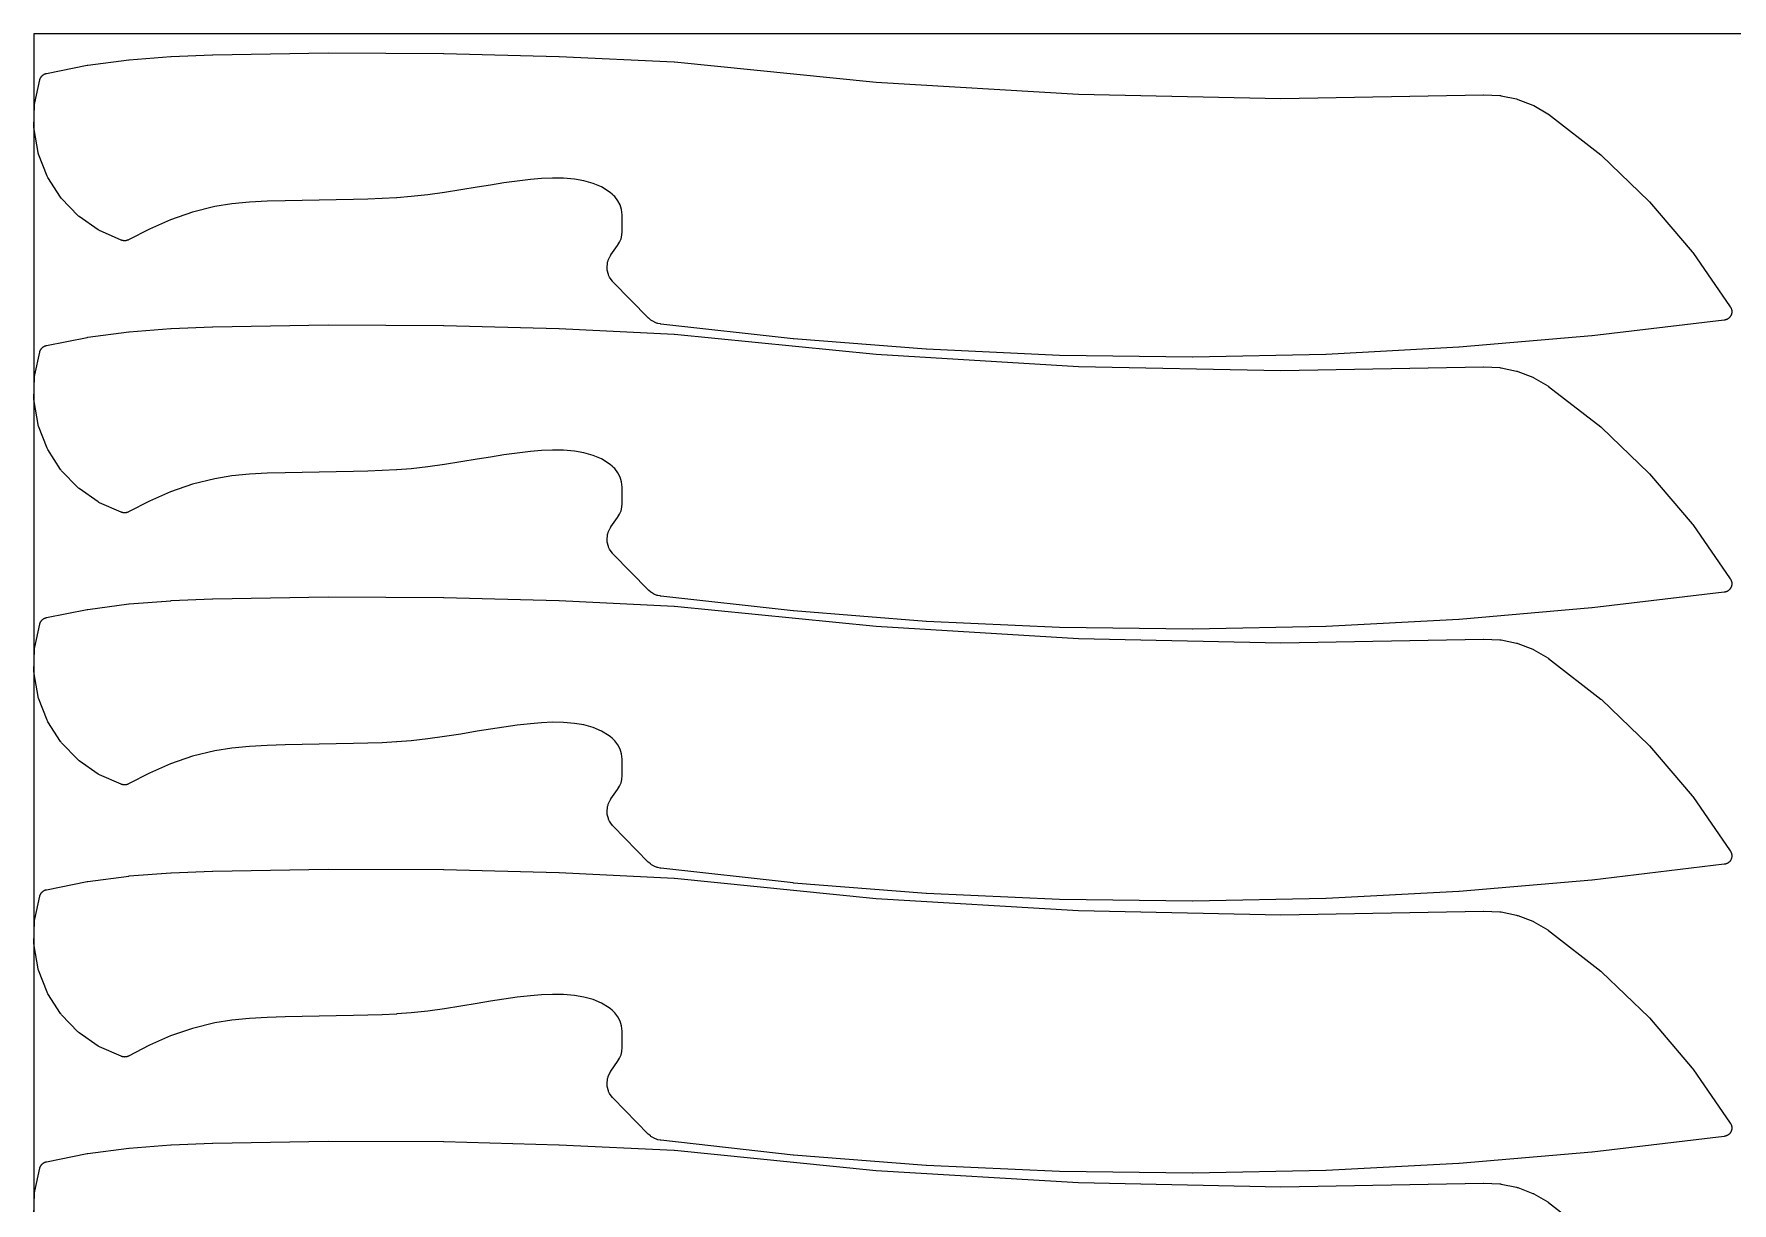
# Model space of a CAD drawing. Header units: metres. Extents: x 0 to 3000, y 0 to 1100.
# Drawn here: x 0 to 399.4, y 825 to 1100 of the extents above; entities that cross this region are included whole.
import ezdxf

# ---------------------------------------------------------------- set-up
doc = ezdxf.new("R2010")
doc.units = ezdxf.units.M

msp = doc.modelspace()

# ---------------------------------------------------------------- linework, layer by layer
at = {"color": 7}
msp.add_lwpolyline([(0, 0), (3000, 0), (3000, 1100), (0, 1100), (0, 0)], close=True, dxfattribs=at)
at = {"color": 1}
for points in [[(136.12, 1041.76), (136.1, 1041.78), (136.09, 1041.79), (136.04, 1041.86), (136, 1041.92), (135.4, 1042.79), (135.31, 1042.94), (135.23, 1043.1), (135.16, 1043.26), (135.11, 1043.43), (134.86, 1044.42), (134.82, 1044.64), (134.8, 1044.87), (134.81, 1045.1), (134.9, 1046.12), (134.92, 1046.29), (134.96, 1046.47), (135.02, 1046.63), (135.08, 1046.79), (135.53, 1047.75), (135.57, 1047.82), (135.61, 1047.89), (135.62, 1047.9), (135.63, 1047.92), (135.67, 1047.99), (135.71, 1048.05), (137.29, 1050.27), (137.76, 1051.05), (138.08, 1051.83), (138.27, 1052.65), (138.34, 1053.56), (138.34, 1057.43), (138.22, 1058.68), (137.9, 1059.77), (137.37, 1060.78), (136.61, 1061.75), (136.33, 1062.03), (135.98, 1062.35), (135.63, 1062.65), (135.32, 1062.9), (133.5, 1064.02), (131.52, 1064.85), (129.37, 1065.45), (127.13, 1065.84), (124.56, 1066.06), (121.99, 1066.09), (119.39, 1065.98), (116.77, 1065.75), (113.65, 1065.39), (110.53, 1064.96), (107.4, 1064.47), (104.26, 1063.96), (100.42, 1063.32), (100.41, 1063.32), (96.56, 1062.71), (96.53, 1062.71), (92.68, 1062.17), (92.63, 1062.17), (88.76, 1061.74), (88.7, 1061.73), (85.34, 1061.47), (85.29, 1061.46), (81.93, 1061.28), (81.89, 1061.28), (78.52, 1061.16), (78.5, 1061.16), (75.13, 1061.08), (75.12, 1061.08), (71.11, 1061), (71.11, 1061), (67.11, 1060.93), (63.11, 1060.86), (59.11, 1060.77), (54.89, 1060.65), (50.71, 1060.42), (46.58, 1060.02), (42.54, 1059.38), (37.29, 1058.08), (32.15, 1056.3), (27.14, 1054.12), (22.24, 1051.58), (22.23, 1051.57), (22.23, 1051.57), (22.14, 1051.53), (22.06, 1051.5), (22.05, 1051.49), (22.05, 1051.49), (21.96, 1051.46), (21.87, 1051.43), (21.87, 1051.43), (21.86, 1051.43), (21.77, 1051.41), (21.68, 1051.39), (21.68, 1051.39), (21.67, 1051.38), (21.58, 1051.37), (21.49, 1051.36), (21.48, 1051.36), (21.48, 1051.36), (21.38, 1051.36), (21.29, 1051.35), (21.28, 1051.35), (21.28, 1051.35), (21.19, 1051.36), (21.09, 1051.37), (21.09, 1051.37), (21.08, 1051.37), (20.99, 1051.38), (20.9, 1051.4), (20.9, 1051.4), (20.89, 1051.4), (20.8, 1051.42), (20.71, 1051.45), (20.71, 1051.45), (20.7, 1051.45), (20.61, 1051.48), (20.53, 1051.51), (20.52, 1051.52), (20.52, 1051.52), (15.44, 1053.73), (15.27, 1053.82), (15.1, 1053.92), (10.6, 1057.05), (10.44, 1057.17), (10.3, 1057.31), (6.5, 1061.26), (6.37, 1061.41), (6.25, 1061.57), (3.27, 1066.23), (3.17, 1066.4), (3.09, 1066.58), (1.08, 1071.74), (1.02, 1071.93), (0.98, 1072.12), (0.03, 1077.52), (0.01, 1077.71), (0, 1077.91), (0.12, 1083.39), (0.14, 1083.59), (0.17, 1083.78), (1.38, 1089.18), (1.4, 1089.26), (1.41, 1089.33), (1.42, 1089.35), (1.43, 1089.37), (1.46, 1089.44), (1.48, 1089.51), (1.49, 1089.53), (1.5, 1089.56), (1.53, 1089.62), (1.56, 1089.69), (1.58, 1089.71), (1.59, 1089.73), (1.63, 1089.79), (1.66, 1089.86), (1.68, 1089.88), (1.69, 1089.9), (1.74, 1089.96), (1.78, 1090.02), (1.8, 1090.03), (1.81, 1090.05), (1.86, 1090.11), (1.91, 1090.16), (1.93, 1090.18), (1.95, 1090.2), (2, 1090.24), (2.06, 1090.29), (2.08, 1090.31), (2.1, 1090.32), (2.16, 1090.37), (2.22, 1090.41), (2.24, 1090.42), (2.26, 1090.44), (2.32, 1090.47), (2.38, 1090.51), (2.41, 1090.52), (2.43, 1090.53), (2.49, 1090.56), (2.56, 1090.6), (2.58, 1090.6), (2.61, 1090.61), (2.68, 1090.64), (2.75, 1090.66), (2.77, 1090.67), (2.79, 1090.68), (2.86, 1090.69), (2.94, 1090.71), (12.53, 1092.63), (12.67, 1092.65), (22.33, 1093.92), (22.43, 1093.93), (32.16, 1094.69), (32.24, 1094.7), (42.03, 1095.1), (42.06, 1095.1), (42.08, 1095.1), (69.18, 1095.57), (69.23, 1095.57), (96.33, 1095.44), (96.37, 1095.44), (123.46, 1094.72), (123.51, 1094.72), (150.58, 1093.41), (150.63, 1093.41), (150.68, 1093.41), (198.12, 1088.67), (245.65, 1085.8), (293.26, 1084.8), (340.92, 1085.67), (340.98, 1085.67), (341.05, 1085.67), (344.78, 1085.51), (344.95, 1085.49), (345.11, 1085.47), (348.74, 1084.71), (348.9, 1084.67), (349.06, 1084.62), (352.52, 1083.28), (352.67, 1083.21), (352.82, 1083.14), (356.05, 1081.25), (356.07, 1081.23), (356.1, 1081.21), (356.16, 1081.17), (356.21, 1081.14), (356.24, 1081.12), (356.26, 1081.1), (368.51, 1071.55), (368.67, 1071.41), (379.86, 1060.7), (380, 1060.55), (390.05, 1048.76), (390.17, 1048.6), (399, 1035.82), (399.05, 1035.74), (399.1, 1035.66), (399.1, 1035.65), (399.1, 1035.65), (399.15, 1035.57), (399.19, 1035.48), (399.19, 1035.48), (399.19, 1035.47), (399.22, 1035.39), (399.26, 1035.3), (399.26, 1035.29), (399.26, 1035.29), (399.28, 1035.2), (399.31, 1035.11), (399.31, 1035.1), (399.31, 1035.1), (399.33, 1035.01), (399.34, 1034.92), (399.34, 1034.91), (399.34, 1034.91), (399.35, 1034.81), (399.35, 1034.72), (399.35, 1034.71), (399.35, 1034.71), (399.35, 1034.62), (399.35, 1034.52), (399.35, 1034.52), (399.35, 1034.51), (399.34, 1034.42), (399.32, 1034.33), (399.32, 1034.32), (399.32, 1034.32), (399.3, 1034.23), (399.28, 1034.14), (399.28, 1034.13), (399.28, 1034.13), (399.25, 1034.04), (399.22, 1033.95), (399.22, 1033.95), (399.21, 1033.94), (399.18, 1033.86), (399.14, 1033.77), (399.14, 1033.77), (399.13, 1033.76), (399.09, 1033.68), (399.04, 1033.6), (399.04, 1033.6), (399.03, 1033.59), (398.98, 1033.52), (398.93, 1033.44), (398.92, 1033.44), (398.92, 1033.43), (398.86, 1033.36), (398.8, 1033.29), (398.79, 1033.29), (398.79, 1033.29), (398.72, 1033.22), (398.66, 1033.16), (398.65, 1033.16), (398.65, 1033.15), (398.57, 1033.1), (398.5, 1033.04), (398.5, 1033.04), (398.49, 1033.03), (398.41, 1032.98), (398.33, 1032.93), (398.33, 1032.93), (398.32, 1032.93), (398.24, 1032.89), (398.16, 1032.85), (398.15, 1032.85), (398.15, 1032.84), (398.06, 1032.81), (397.97, 1032.78), (397.97, 1032.78), (397.96, 1032.77), (397.88, 1032.75), (397.79, 1032.73), (397.78, 1032.72), (397.78, 1032.72), (397.68, 1032.71), (397.59, 1032.69), (366.48, 1028.98), (366.42, 1028.98), (335.23, 1026.29), (335.17, 1026.29), (303.93, 1024.63), (303.86, 1024.63), (272.59, 1024), (272.52, 1024), (241.25, 1024.4), (241.18, 1024.4), (209.93, 1025.82), (209.86, 1025.83), (178.66, 1028.28), (178.59, 1028.29), (147.46, 1031.77), (147.46, 1031.77), (147.45, 1031.77), (147.36, 1031.78), (147.26, 1031.8), (147.26, 1031.8), (147.26, 1031.8), (146.77, 1031.9), (146.61, 1031.94), (146.45, 1032), (145.99, 1032.18), (145.84, 1032.25), (145.69, 1032.33), (145.27, 1032.59), (145.13, 1032.68), (145, 1032.78), (144.62, 1033.11), (144.56, 1033.17), (144.5, 1033.22), (136.22, 1041.65), (136.17, 1041.71), (136.12, 1041.76)], [(136.12, 977.76), (136.1, 977.78), (136.09, 977.79), (136.04, 977.86), (136, 977.92), (135.4, 978.79), (135.31, 978.94), (135.23, 979.1), (135.16, 979.26), (135.11, 979.43), (134.86, 980.42), (134.82, 980.64), (134.8, 980.87), (134.81, 981.1), (134.9, 982.12), (134.92, 982.29), (134.96, 982.47), (135.02, 982.63), (135.08, 982.79), (135.53, 983.75), (135.57, 983.82), (135.61, 983.89), (135.62, 983.9), (135.63, 983.92), (135.67, 983.99), (135.71, 984.05), (137.29, 986.27), (137.76, 987.05), (138.08, 987.83), (138.27, 988.65), (138.34, 989.56), (138.34, 993.43), (138.22, 994.68), (137.9, 995.77), (137.37, 996.78), (136.61, 997.75), (136.33, 998.03), (135.98, 998.35), (135.63, 998.65), (135.32, 998.9), (133.5, 1000.02), (131.52, 1000.85), (129.37, 1001.45), (127.13, 1001.84), (124.56, 1002.06), (121.99, 1002.09), (119.39, 1001.98), (116.77, 1001.75), (113.65, 1001.39), (110.53, 1000.96), (107.4, 1000.47), (104.26, 999.96), (100.42, 999.32), (100.41, 999.32), (96.56, 998.71), (96.53, 998.71), (92.68, 998.17), (92.63, 998.17), (88.76, 997.74), (88.7, 997.73), (85.34, 997.47), (85.29, 997.46), (81.93, 997.28), (81.89, 997.28), (78.52, 997.16), (78.5, 997.16), (75.13, 997.08), (75.12, 997.08), (71.11, 997), (71.11, 997), (67.11, 996.93), (63.11, 996.86), (59.11, 996.77), (54.89, 996.65), (50.71, 996.42), (46.58, 996.02), (42.54, 995.38), (37.29, 994.08), (32.15, 992.3), (27.14, 990.12), (22.24, 987.58), (22.23, 987.57), (22.23, 987.57), (22.14, 987.53), (22.06, 987.5), (22.05, 987.49), (22.05, 987.49), (21.96, 987.46), (21.87, 987.43), (21.87, 987.43), (21.86, 987.43), (21.77, 987.41), (21.68, 987.39), (21.68, 987.39), (21.67, 987.38), (21.58, 987.37), (21.49, 987.36), (21.48, 987.36), (21.48, 987.36), (21.38, 987.36), (21.29, 987.35), (21.28, 987.35), (21.28, 987.35), (21.19, 987.36), (21.09, 987.37), (21.09, 987.37), (21.08, 987.37), (20.99, 987.38), (20.9, 987.4), (20.9, 987.4), (20.89, 987.4), (20.8, 987.42), (20.71, 987.45), (20.71, 987.45), (20.7, 987.45), (20.61, 987.48), (20.53, 987.51), (20.52, 987.52), (20.52, 987.52), (15.44, 989.73), (15.27, 989.82), (15.1, 989.92), (10.6, 993.05), (10.44, 993.17), (10.3, 993.31), (6.5, 997.26), (6.37, 997.41), (6.25, 997.57), (3.27, 1002.23), (3.17, 1002.4), (3.09, 1002.58), (1.08, 1007.74), (1.02, 1007.93), (0.98, 1008.12), (0.03, 1013.52), (0.01, 1013.71), (0, 1013.91), (0.12, 1019.39), (0.14, 1019.59), (0.17, 1019.78), (1.38, 1025.18), (1.4, 1025.26), (1.41, 1025.33), (1.42, 1025.35), (1.43, 1025.37), (1.46, 1025.44), (1.48, 1025.51), (1.49, 1025.53), (1.5, 1025.56), (1.53, 1025.62), (1.56, 1025.69), (1.58, 1025.71), (1.59, 1025.73), (1.63, 1025.79), (1.66, 1025.86), (1.68, 1025.88), (1.69, 1025.9), (1.74, 1025.96), (1.78, 1026.02), (1.8, 1026.03), (1.81, 1026.05), (1.86, 1026.11), (1.91, 1026.16), (1.93, 1026.18), (1.95, 1026.2), (2, 1026.24), (2.06, 1026.29), (2.08, 1026.31), (2.1, 1026.32), (2.16, 1026.37), (2.22, 1026.41), (2.24, 1026.42), (2.26, 1026.44), (2.32, 1026.47), (2.38, 1026.51), (2.41, 1026.52), (2.43, 1026.53), (2.49, 1026.56), (2.56, 1026.6), (2.58, 1026.6), (2.61, 1026.61), (2.68, 1026.64), (2.75, 1026.66), (2.77, 1026.67), (2.79, 1026.68), (2.86, 1026.69), (2.94, 1026.71), (12.53, 1028.63), (12.67, 1028.65), (22.33, 1029.92), (22.43, 1029.93), (32.16, 1030.69), (32.24, 1030.7), (42.03, 1031.1), (42.06, 1031.1), (42.08, 1031.1), (69.18, 1031.57), (69.23, 1031.57), (96.33, 1031.44), (96.37, 1031.44), (123.46, 1030.72), (123.51, 1030.72), (150.58, 1029.41), (150.63, 1029.41), (150.68, 1029.41), (198.12, 1024.67), (245.65, 1021.8), (293.26, 1020.8), (340.92, 1021.67), (340.98, 1021.67), (341.05, 1021.67), (344.78, 1021.51), (344.95, 1021.49), (345.11, 1021.47), (348.74, 1020.71), (348.9, 1020.67), (349.06, 1020.62), (352.52, 1019.28), (352.67, 1019.21), (352.82, 1019.14), (356.05, 1017.25), (356.07, 1017.23), (356.1, 1017.21), (356.16, 1017.17), (356.21, 1017.14), (356.24, 1017.12), (356.26, 1017.1), (368.51, 1007.55), (368.67, 1007.41), (379.86, 996.7), (380, 996.55), (390.05, 984.76), (390.17, 984.6), (399, 971.82), (399.05, 971.74), (399.1, 971.66), (399.1, 971.65), (399.1, 971.65), (399.15, 971.57), (399.19, 971.48), (399.19, 971.48), (399.19, 971.47), (399.22, 971.39), (399.26, 971.3), (399.26, 971.29), (399.26, 971.29), (399.28, 971.2), (399.31, 971.11), (399.31, 971.1), (399.31, 971.1), (399.33, 971.01), (399.34, 970.92), (399.34, 970.91), (399.34, 970.91), (399.35, 970.81), (399.35, 970.72), (399.35, 970.71), (399.35, 970.71), (399.35, 970.62), (399.35, 970.52), (399.35, 970.52), (399.35, 970.51), (399.34, 970.42), (399.32, 970.33), (399.32, 970.32), (399.32, 970.32), (399.3, 970.23), (399.28, 970.14), (399.28, 970.13), (399.28, 970.13), (399.25, 970.04), (399.22, 969.95), (399.22, 969.95), (399.21, 969.94), (399.18, 969.86), (399.14, 969.77), (399.14, 969.77), (399.13, 969.76), (399.09, 969.68), (399.04, 969.6), (399.04, 969.6), (399.03, 969.59), (398.98, 969.52), (398.93, 969.44), (398.92, 969.44), (398.92, 969.43), (398.86, 969.36), (398.8, 969.29), (398.79, 969.29), (398.79, 969.29), (398.72, 969.22), (398.66, 969.16), (398.65, 969.16), (398.65, 969.15), (398.57, 969.1), (398.5, 969.04), (398.5, 969.04), (398.49, 969.03), (398.41, 968.98), (398.33, 968.93), (398.33, 968.93), (398.32, 968.93), (398.24, 968.89), (398.16, 968.85), (398.15, 968.85), (398.15, 968.84), (398.06, 968.81), (397.97, 968.78), (397.97, 968.78), (397.96, 968.77), (397.88, 968.75), (397.79, 968.73), (397.78, 968.72), (397.78, 968.72), (397.68, 968.71), (397.59, 968.69), (366.48, 964.98), (366.42, 964.98), (335.23, 962.29), (335.17, 962.29), (303.93, 960.63), (303.86, 960.63), (272.59, 960), (272.52, 960), (241.25, 960.4), (241.18, 960.4), (209.93, 961.82), (209.86, 961.83), (178.66, 964.28), (178.59, 964.29), (147.46, 967.77), (147.46, 967.77), (147.45, 967.77), (147.36, 967.78), (147.26, 967.8), (147.26, 967.8), (147.26, 967.8), (146.77, 967.9), (146.61, 967.94), (146.45, 968), (145.99, 968.18), (145.84, 968.25), (145.69, 968.33), (145.27, 968.59), (145.13, 968.68), (145, 968.78), (144.62, 969.11), (144.56, 969.17), (144.5, 969.22), (136.22, 977.65), (136.17, 977.71), (136.12, 977.76)], [(136.12, 913.76), (136.1, 913.78), (136.09, 913.79), (136.04, 913.86), (136, 913.92), (135.4, 914.79), (135.31, 914.94), (135.23, 915.1), (135.16, 915.26), (135.11, 915.43), (134.86, 916.42), (134.82, 916.64), (134.8, 916.87), (134.81, 917.1), (134.9, 918.12), (134.92, 918.29), (134.96, 918.47), (135.02, 918.63), (135.08, 918.79), (135.53, 919.75), (135.57, 919.82), (135.61, 919.89), (135.62, 919.9), (135.63, 919.92), (135.67, 919.99), (135.71, 920.05), (137.29, 922.27), (137.76, 923.05), (138.08, 923.83), (138.27, 924.65), (138.34, 925.56), (138.34, 929.43), (138.22, 930.68), (137.9, 931.77), (137.37, 932.78), (136.61, 933.75), (136.33, 934.03), (135.98, 934.35), (135.63, 934.65), (135.32, 934.9), (133.5, 936.02), (131.52, 936.85), (129.37, 937.45), (127.13, 937.84), (124.56, 938.06), (121.99, 938.09), (119.39, 937.98), (116.77, 937.75), (113.65, 937.39), (110.53, 936.96), (107.4, 936.47), (104.26, 935.96), (100.42, 935.32), (100.41, 935.32), (96.56, 934.71), (96.53, 934.71), (92.68, 934.17), (92.63, 934.17), (88.76, 933.74), (88.7, 933.73), (85.34, 933.47), (85.29, 933.46), (81.93, 933.28), (81.89, 933.28), (78.52, 933.16), (78.5, 933.16), (75.13, 933.08), (75.12, 933.08), (71.11, 933), (71.11, 933), (67.11, 932.93), (63.11, 932.86), (59.11, 932.77), (54.89, 932.65), (50.71, 932.42), (46.58, 932.02), (42.54, 931.38), (37.29, 930.08), (32.15, 928.3), (27.14, 926.12), (22.24, 923.58), (22.23, 923.57), (22.23, 923.57), (22.14, 923.53), (22.06, 923.5), (22.05, 923.49), (22.05, 923.49), (21.96, 923.46), (21.87, 923.43), (21.87, 923.43), (21.86, 923.43), (21.77, 923.41), (21.68, 923.39), (21.68, 923.39), (21.67, 923.38), (21.58, 923.37), (21.49, 923.36), (21.48, 923.36), (21.48, 923.36), (21.38, 923.36), (21.29, 923.35), (21.28, 923.35), (21.28, 923.35), (21.19, 923.36), (21.09, 923.37), (21.09, 923.37), (21.08, 923.37), (20.99, 923.38), (20.9, 923.4), (20.9, 923.4), (20.89, 923.4), (20.8, 923.42), (20.71, 923.45), (20.71, 923.45), (20.7, 923.45), (20.61, 923.48), (20.53, 923.51), (20.52, 923.52), (20.52, 923.52), (15.44, 925.73), (15.27, 925.82), (15.1, 925.92), (10.6, 929.05), (10.44, 929.17), (10.3, 929.31), (6.5, 933.26), (6.37, 933.41), (6.25, 933.57), (3.27, 938.23), (3.17, 938.4), (3.09, 938.58), (1.08, 943.74), (1.02, 943.93), (0.98, 944.12), (0.03, 949.52), (0.01, 949.71), (0, 949.91), (0.12, 955.39), (0.14, 955.59), (0.17, 955.78), (1.38, 961.18), (1.4, 961.26), (1.41, 961.33), (1.42, 961.35), (1.43, 961.37), (1.46, 961.44), (1.48, 961.51), (1.49, 961.53), (1.5, 961.56), (1.53, 961.62), (1.56, 961.69), (1.58, 961.71), (1.59, 961.73), (1.63, 961.79), (1.66, 961.86), (1.68, 961.88), (1.69, 961.9), (1.74, 961.96), (1.78, 962.02), (1.8, 962.03), (1.81, 962.05), (1.86, 962.11), (1.91, 962.16), (1.93, 962.18), (1.95, 962.2), (2, 962.24), (2.06, 962.29), (2.08, 962.31), (2.1, 962.32), (2.16, 962.37), (2.22, 962.41), (2.24, 962.42), (2.26, 962.44), (2.32, 962.47), (2.38, 962.51), (2.41, 962.52), (2.43, 962.53), (2.49, 962.56), (2.56, 962.6), (2.58, 962.6), (2.61, 962.61), (2.68, 962.64), (2.75, 962.66), (2.77, 962.67), (2.79, 962.68), (2.86, 962.69), (2.94, 962.71), (12.53, 964.63), (12.67, 964.65), (22.33, 965.92), (22.43, 965.93), (32.16, 966.69), (32.24, 966.7), (42.03, 967.1), (42.06, 967.1), (42.08, 967.1), (69.18, 967.57), (69.23, 967.57), (96.33, 967.44), (96.37, 967.44), (123.46, 966.72), (123.51, 966.72), (150.58, 965.41), (150.63, 965.41), (150.68, 965.41), (198.12, 960.67), (245.65, 957.8), (293.26, 956.8), (340.92, 957.67), (340.98, 957.67), (341.05, 957.67), (344.78, 957.51), (344.95, 957.49), (345.11, 957.47), (348.74, 956.71), (348.9, 956.67), (349.06, 956.62), (352.52, 955.28), (352.67, 955.21), (352.82, 955.14), (356.05, 953.25), (356.07, 953.23), (356.1, 953.21), (356.16, 953.17), (356.21, 953.14), (356.24, 953.12), (356.26, 953.1), (368.51, 943.55), (368.67, 943.41), (379.86, 932.7), (380, 932.55), (390.05, 920.76), (390.17, 920.6), (399, 907.82), (399.05, 907.74), (399.1, 907.66), (399.1, 907.65), (399.1, 907.65), (399.15, 907.57), (399.19, 907.48), (399.19, 907.48), (399.19, 907.47), (399.22, 907.39), (399.26, 907.3), (399.26, 907.29), (399.26, 907.29), (399.28, 907.2), (399.31, 907.11), (399.31, 907.1), (399.31, 907.1), (399.33, 907.01), (399.34, 906.92), (399.34, 906.91), (399.34, 906.91), (399.35, 906.81), (399.35, 906.72), (399.35, 906.71), (399.35, 906.71), (399.35, 906.62), (399.35, 906.52), (399.35, 906.52), (399.35, 906.51), (399.34, 906.42), (399.32, 906.33), (399.32, 906.32), (399.32, 906.32), (399.3, 906.23), (399.28, 906.14), (399.28, 906.13), (399.28, 906.13), (399.25, 906.04), (399.22, 905.95), (399.22, 905.95), (399.21, 905.94), (399.18, 905.86), (399.14, 905.77), (399.14, 905.77), (399.13, 905.76), (399.09, 905.68), (399.04, 905.6), (399.04, 905.6), (399.03, 905.59), (398.98, 905.52), (398.93, 905.44), (398.92, 905.44), (398.92, 905.43), (398.86, 905.36), (398.8, 905.29), (398.79, 905.29), (398.79, 905.29), (398.72, 905.22), (398.66, 905.16), (398.65, 905.16), (398.65, 905.15), (398.57, 905.1), (398.5, 905.04), (398.5, 905.04), (398.49, 905.03), (398.41, 904.98), (398.33, 904.93), (398.33, 904.93), (398.32, 904.93), (398.24, 904.89), (398.16, 904.85), (398.15, 904.85), (398.15, 904.84), (398.06, 904.81), (397.97, 904.78), (397.97, 904.78), (397.96, 904.77), (397.88, 904.75), (397.79, 904.73), (397.78, 904.72), (397.78, 904.72), (397.68, 904.71), (397.59, 904.69), (366.48, 900.98), (366.42, 900.98), (335.23, 898.29), (335.17, 898.29), (303.93, 896.63), (303.86, 896.63), (272.59, 896), (272.52, 896), (241.25, 896.4), (241.18, 896.4), (209.93, 897.82), (209.86, 897.83), (178.66, 900.28), (178.59, 900.29), (147.46, 903.77), (147.46, 903.77), (147.45, 903.77), (147.36, 903.78), (147.26, 903.8), (147.26, 903.8), (147.26, 903.8), (146.77, 903.9), (146.61, 903.94), (146.45, 904), (145.99, 904.18), (145.84, 904.25), (145.69, 904.33), (145.27, 904.59), (145.13, 904.68), (145, 904.78), (144.62, 905.11), (144.56, 905.17), (144.5, 905.22), (136.22, 913.65), (136.17, 913.71), (136.12, 913.76)], [(136.12, 849.76), (136.1, 849.78), (136.09, 849.79), (136.04, 849.86), (136, 849.92), (135.4, 850.79), (135.31, 850.94), (135.23, 851.1), (135.16, 851.26), (135.11, 851.43), (134.86, 852.42), (134.82, 852.64), (134.8, 852.87), (134.81, 853.1), (134.9, 854.12), (134.92, 854.29), (134.96, 854.47), (135.02, 854.63), (135.08, 854.79), (135.53, 855.75), (135.57, 855.82), (135.61, 855.89), (135.62, 855.9), (135.63, 855.92), (135.67, 855.99), (135.71, 856.05), (137.29, 858.27), (137.76, 859.05), (138.08, 859.83), (138.27, 860.65), (138.34, 861.56), (138.34, 865.43), (138.22, 866.68), (137.9, 867.77), (137.37, 868.78), (136.61, 869.75), (136.33, 870.03), (135.98, 870.35), (135.63, 870.65), (135.32, 870.9), (133.5, 872.02), (131.52, 872.85), (129.37, 873.45), (127.13, 873.84), (124.56, 874.06), (121.99, 874.09), (119.39, 873.98), (116.77, 873.75), (113.65, 873.39), (110.53, 872.96), (107.4, 872.47), (104.26, 871.96), (100.42, 871.32), (100.41, 871.32), (96.56, 870.71), (96.53, 870.71), (92.68, 870.17), (92.63, 870.17), (88.76, 869.74), (88.7, 869.73), (85.34, 869.47), (85.29, 869.46), (81.93, 869.28), (81.89, 869.28), (78.52, 869.16), (78.5, 869.16), (75.13, 869.08), (75.12, 869.08), (71.11, 869), (71.11, 869), (67.11, 868.93), (63.11, 868.86), (59.11, 868.77), (54.89, 868.65), (50.71, 868.42), (46.58, 868.02), (42.54, 867.38), (37.29, 866.08), (32.15, 864.3), (27.14, 862.12), (22.24, 859.58), (22.23, 859.57), (22.23, 859.57), (22.14, 859.53), (22.06, 859.5), (22.05, 859.49), (22.05, 859.49), (21.96, 859.46), (21.87, 859.43), (21.87, 859.43), (21.86, 859.43), (21.77, 859.41), (21.68, 859.39), (21.68, 859.39), (21.67, 859.38), (21.58, 859.37), (21.49, 859.36), (21.48, 859.36), (21.48, 859.36), (21.38, 859.36), (21.29, 859.35), (21.28, 859.35), (21.28, 859.35), (21.19, 859.36), (21.09, 859.37), (21.09, 859.37), (21.08, 859.37), (20.99, 859.38), (20.9, 859.4), (20.9, 859.4), (20.89, 859.4), (20.8, 859.42), (20.71, 859.45), (20.71, 859.45), (20.7, 859.45), (20.61, 859.48), (20.53, 859.51), (20.52, 859.52), (20.52, 859.52), (15.44, 861.73), (15.27, 861.82), (15.1, 861.92), (10.6, 865.05), (10.44, 865.17), (10.3, 865.31), (6.5, 869.26), (6.37, 869.41), (6.25, 869.57), (3.27, 874.23), (3.17, 874.4), (3.09, 874.58), (1.08, 879.74), (1.02, 879.93), (0.98, 880.12), (0.03, 885.52), (0.01, 885.71), (0, 885.91), (0.12, 891.39), (0.14, 891.59), (0.17, 891.78), (1.38, 897.18), (1.4, 897.26), (1.41, 897.33), (1.42, 897.35), (1.43, 897.37), (1.46, 897.44), (1.48, 897.51), (1.49, 897.53), (1.5, 897.56), (1.53, 897.62), (1.56, 897.69), (1.58, 897.71), (1.59, 897.73), (1.63, 897.79), (1.66, 897.86), (1.68, 897.88), (1.69, 897.9), (1.74, 897.96), (1.78, 898.02), (1.8, 898.03), (1.81, 898.05), (1.86, 898.11), (1.91, 898.16), (1.93, 898.18), (1.95, 898.2), (2, 898.24), (2.06, 898.29), (2.08, 898.31), (2.1, 898.32), (2.16, 898.37), (2.22, 898.41), (2.24, 898.42), (2.26, 898.44), (2.32, 898.47), (2.38, 898.51), (2.41, 898.52), (2.43, 898.53), (2.49, 898.56), (2.56, 898.6), (2.58, 898.6), (2.61, 898.61), (2.68, 898.64), (2.75, 898.66), (2.77, 898.67), (2.79, 898.68), (2.86, 898.69), (2.94, 898.71), (12.53, 900.63), (12.67, 900.65), (22.33, 901.92), (22.43, 901.93), (32.16, 902.69), (32.24, 902.7), (42.03, 903.1), (42.06, 903.1), (42.08, 903.1), (69.18, 903.57), (69.23, 903.57), (96.33, 903.44), (96.37, 903.44), (123.46, 902.72), (123.51, 902.72), (150.58, 901.41), (150.63, 901.41), (150.68, 901.41), (198.12, 896.67), (245.65, 893.8), (293.26, 892.8), (340.92, 893.67), (340.98, 893.67), (341.05, 893.67), (344.78, 893.51), (344.95, 893.49), (345.11, 893.47), (348.74, 892.71), (348.9, 892.67), (349.06, 892.62), (352.52, 891.28), (352.67, 891.21), (352.82, 891.14), (356.05, 889.25), (356.07, 889.23), (356.1, 889.21), (356.16, 889.17), (356.21, 889.14), (356.24, 889.12), (356.26, 889.1), (368.51, 879.55), (368.67, 879.41), (379.86, 868.7), (380, 868.55), (390.05, 856.76), (390.17, 856.6), (399, 843.82), (399.05, 843.74), (399.1, 843.66), (399.1, 843.65), (399.1, 843.65), (399.15, 843.57), (399.19, 843.48), (399.19, 843.48), (399.19, 843.47), (399.22, 843.39), (399.26, 843.3), (399.26, 843.29), (399.26, 843.29), (399.28, 843.2), (399.31, 843.11), (399.31, 843.1), (399.31, 843.1), (399.33, 843.01), (399.34, 842.92), (399.34, 842.91), (399.34, 842.91), (399.35, 842.81), (399.35, 842.72), (399.35, 842.71), (399.35, 842.71), (399.35, 842.62), (399.35, 842.52), (399.35, 842.52), (399.35, 842.51), (399.34, 842.42), (399.32, 842.33), (399.32, 842.32), (399.32, 842.32), (399.3, 842.23), (399.28, 842.14), (399.28, 842.13), (399.28, 842.13), (399.25, 842.04), (399.22, 841.95), (399.22, 841.95), (399.21, 841.94), (399.18, 841.86), (399.14, 841.77), (399.14, 841.77), (399.13, 841.76), (399.09, 841.68), (399.04, 841.6), (399.04, 841.6), (399.03, 841.59), (398.98, 841.52), (398.93, 841.44), (398.92, 841.44), (398.92, 841.43), (398.86, 841.36), (398.8, 841.29), (398.79, 841.29), (398.79, 841.29), (398.72, 841.22), (398.66, 841.16), (398.65, 841.16), (398.65, 841.15), (398.57, 841.1), (398.5, 841.04), (398.5, 841.04), (398.49, 841.03), (398.41, 840.98), (398.33, 840.93), (398.33, 840.93), (398.32, 840.93), (398.24, 840.89), (398.16, 840.85), (398.15, 840.85), (398.15, 840.84), (398.06, 840.81), (397.97, 840.78), (397.97, 840.78), (397.96, 840.77), (397.88, 840.75), (397.79, 840.73), (397.78, 840.72), (397.78, 840.72), (397.68, 840.71), (397.59, 840.69), (366.48, 836.98), (366.42, 836.98), (335.23, 834.29), (335.17, 834.29), (303.93, 832.63), (303.86, 832.63), (272.59, 832), (272.52, 832), (241.25, 832.4), (241.18, 832.4), (209.93, 833.82), (209.86, 833.83), (178.66, 836.28), (178.59, 836.29), (147.46, 839.77), (147.46, 839.77), (147.45, 839.77), (147.36, 839.78), (147.26, 839.8), (147.26, 839.8), (147.26, 839.8), (146.77, 839.9), (146.61, 839.94), (146.45, 840), (145.99, 840.18), (145.84, 840.25), (145.69, 840.33), (145.27, 840.59), (145.13, 840.68), (145, 840.78), (144.62, 841.11), (144.56, 841.17), (144.5, 841.22), (136.22, 849.65), (136.17, 849.71), (136.12, 849.76)]]:
    msp.add_lwpolyline(points, close=True, dxfattribs=at)
msp.add_lwpolyline([(0, 821.91), (0.12, 827.39), (0.14, 827.59), (0.17, 827.78), (1.38, 833.18), (1.4, 833.26), (1.41, 833.33), (1.42, 833.35), (1.43, 833.37), (1.46, 833.44), (1.48, 833.51), (1.49, 833.53), (1.5, 833.56), (1.53, 833.62), (1.56, 833.69), (1.58, 833.71), (1.59, 833.73), (1.63, 833.79), (1.66, 833.86), (1.68, 833.88), (1.69, 833.9), (1.74, 833.96), (1.78, 834.02), (1.8, 834.03), (1.81, 834.05), (1.86, 834.11), (1.91, 834.16), (1.93, 834.18), (1.95, 834.2), (2, 834.24), (2.06, 834.29), (2.08, 834.31), (2.1, 834.32), (2.16, 834.37), (2.22, 834.41), (2.24, 834.42), (2.26, 834.44), (2.32, 834.47), (2.38, 834.51), (2.41, 834.52), (2.43, 834.53), (2.49, 834.56), (2.56, 834.6), (2.58, 834.6), (2.61, 834.61), (2.68, 834.64), (2.75, 834.66), (2.77, 834.67), (2.79, 834.68), (2.86, 834.69), (2.94, 834.71), (12.53, 836.63), (12.67, 836.65), (22.33, 837.92), (22.43, 837.93), (32.16, 838.69), (32.24, 838.7), (42.03, 839.1), (42.06, 839.1), (42.08, 839.1), (69.18, 839.57), (69.23, 839.57), (96.33, 839.44), (96.37, 839.44), (123.46, 838.72), (123.51, 838.72), (150.58, 837.41), (150.63, 837.41), (150.68, 837.41), (198.12, 832.67), (245.65, 829.8), (293.26, 828.8), (340.92, 829.67), (340.98, 829.67), (341.05, 829.67), (344.78, 829.51), (344.95, 829.49), (345.11, 829.47), (348.74, 828.71), (348.9, 828.67), (349.06, 828.62), (352.52, 827.28), (352.67, 827.21), (352.82, 827.14), (356.05, 825.25), (356.07, 825.23), (356.1, 825.21), (356.16, 825.17), (356.21, 825.14), (356.24, 825.12), (356.26, 825.1), (368.51, 815.55)], dxfattribs=at)

doc.saveas('drawing.dxf')
